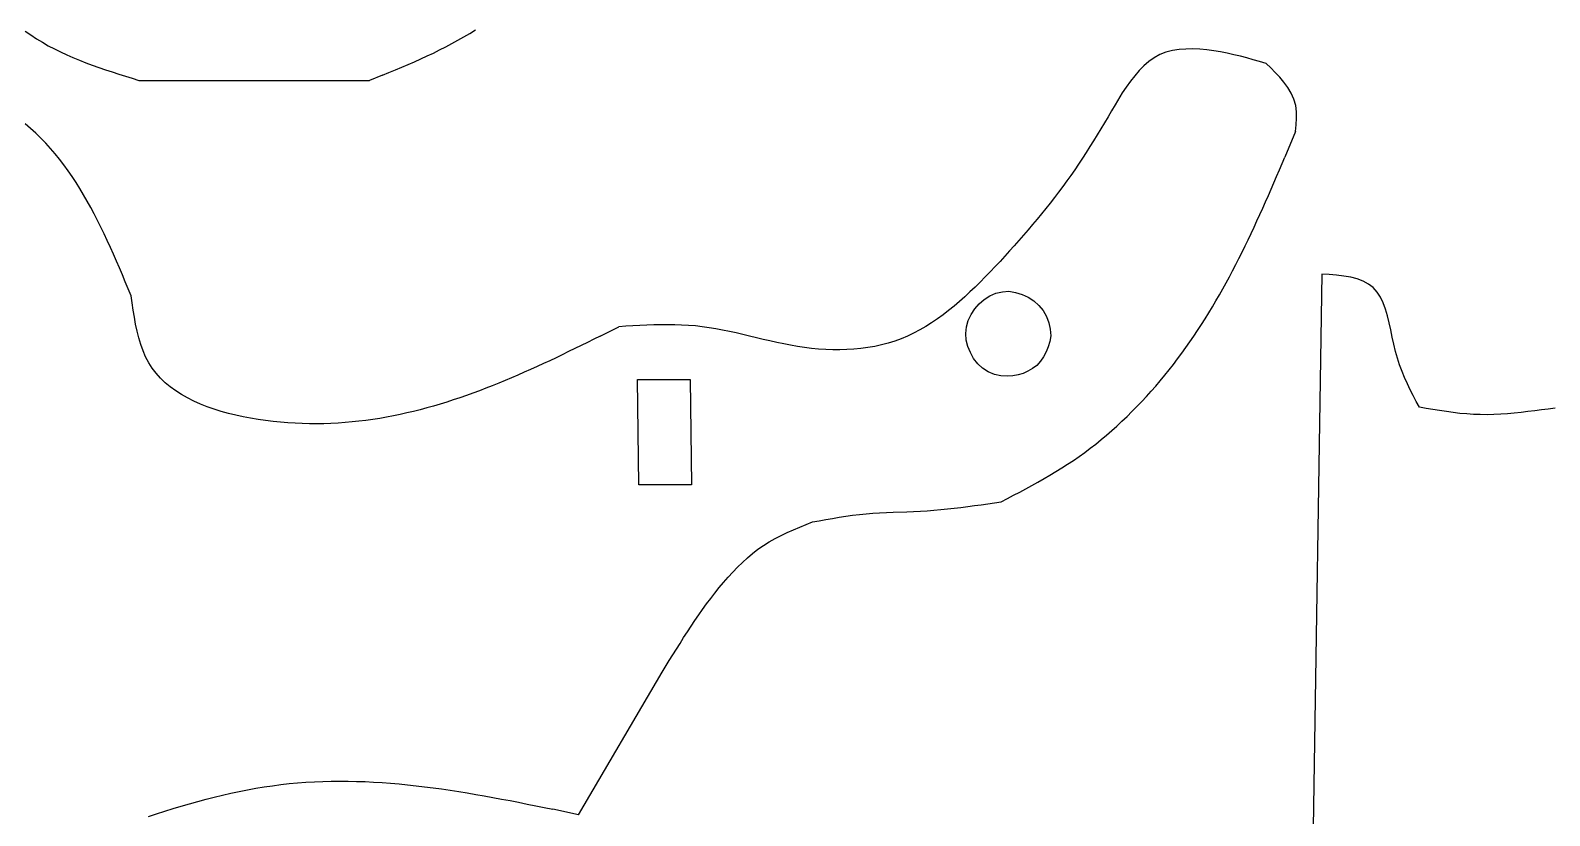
# Model space of a CAD drawing. Extents: x -314 to 250, y -186 to 186.
# Drawn here: x -40.6 to 41.1, y -146.4 to -104.2 of the extents above; entities that cross this region are included whole.
import ezdxf

# ---------------------------------------------------------------- set-up
doc = ezdxf.new("R2010")
doc.units = 0
doc.header["$MEASUREMENT"] = 0
doc.layers.get('0').update_dxf_attribs({"linetype": 'CONTINUOUS'})

msp = doc.modelspace()

# ---------------------------------------------------------------- linework, layer by layer
for p, q in [((-40.906, -104.225), (-40.602, -104.434)), ((-40.602, -104.434), (-40.294, -104.636)), ((-40.294, -104.636), (-39.98, -104.828)), ((-17.618, -104.721), (-17.298, -104.537)), ((-17.298, -104.537), (-16.981, -104.347)), ((-16.981, -104.347), (-16.669, -104.149)), ((-39.98, -104.828), (-39.661, -105.01)), ((-39.661, -105.01), (-39.336, -105.183)), ((-39.336, -105.183), (-39.006, -105.347)), ((-39.006, -105.347), (-38.671, -105.503)), ((-19.27, -105.563), (-18.934, -105.404)), ((-18.934, -105.404), (-18.6, -105.241)), ((-18.6, -105.241), (-18.27, -105.073)), ((-18.27, -105.073), (-17.942, -104.9)), ((-17.942, -104.9), (-17.618, -104.721)), ((20.493, -105.365), (20.166, -105.49)), ((20.837, -105.275), (20.493, -105.365)), ((21.196, -105.219), (20.837, -105.275)), ((21.565, -105.19), (21.196, -105.219)), ((21.94, -105.187), (21.565, -105.19)), ((22.318, -105.205), (21.94, -105.187)), ((22.694, -105.24), (22.318, -105.205)), ((23.066, -105.288), (22.694, -105.24)), ((23.432, -105.348), (23.066, -105.288)), ((23.791, -105.417), (23.432, -105.348)), ((24.147, -105.495), (23.791, -105.417)), ((-38.671, -105.503), (-38.332, -105.651)), ((-38.332, -105.651), (-37.988, -105.793)), ((-37.988, -105.793), (-37.642, -105.928)), ((-37.642, -105.928), (-37.292, -106.059)), ((-37.292, -106.059), (-36.939, -106.184)), ((-36.939, -106.184), (-36.584, -106.305)), ((-20.981, -106.31), (-20.636, -106.166)), ((-20.636, -106.166), (-20.292, -106.019)), ((-20.292, -106.019), (-19.949, -105.87)), ((-19.949, -105.87), (-19.609, -105.718)), ((-19.609, -105.718), (-19.27, -105.563)), ((19.309, -106.09), (19.056, -106.349)), ((19.576, -105.857), (19.309, -106.09)), ((19.861, -105.655), (19.576, -105.857)), ((20.166, -105.49), (19.861, -105.655)), ((24.498, -105.579), (24.147, -105.495)), ((24.846, -105.669), (24.498, -105.579)), ((25.192, -105.764), (24.846, -105.669)), ((25.536, -105.861), (25.192, -105.764)), ((25.879, -105.959), (25.536, -105.861)), ((26.132, -106.2), (25.879, -105.959)), ((26.379, -106.447), (26.132, -106.2)), ((-36.584, -106.305), (-36.227, -106.423)), ((-36.227, -106.423), (-35.868, -106.539)), ((-35.868, -106.539), (-35.508, -106.652)), ((-35.508, -106.652), (-35.147, -106.764)), ((-35.147, -106.764), (-34.786, -106.875)), ((-34.786, -106.875), (-22.37, -106.875)), ((-21.675, -106.594), (-22.37, -106.875)), ((-21.675, -106.594), (-21.328, -106.453)), ((-21.328, -106.453), (-20.981, -106.31)), ((18.582, -106.925), (18.355, -107.232)), ((18.814, -106.629), (18.582, -106.925)), ((19.056, -106.349), (18.814, -106.629)), ((26.618, -106.703), (26.379, -106.447)), ((26.844, -106.974), (26.618, -106.703)), ((27.051, -107.263), (26.844, -106.974)), ((18.131, -107.543), (17.754, -108.192)), ((18.355, -107.232), (18.131, -107.543)), ((27.231, -107.57), (27.051, -107.263)), ((27.376, -107.891), (27.231, -107.57)), ((27.475, -108.224), (27.376, -107.891)), ((17.565, -108.516), (17.375, -108.84)), ((17.754, -108.192), (17.565, -108.516)), ((27.522, -108.566), (27.475, -108.224)), ((27.526, -108.915), (27.522, -108.566)), ((-40.622, -109.464), (-40.914, -109.218)), ((-40.338, -109.719), (-40.622, -109.464)), ((16.991, -109.483), (16.797, -109.803)), ((17.184, -109.162), (16.991, -109.483)), ((17.375, -108.84), (17.184, -109.162)), ((27.464, -109.623), (27.502, -109.268)), ((27.502, -109.268), (27.526, -108.915)), ((-40.064, -109.983), (-40.338, -109.719)), ((-39.799, -110.255), (-40.064, -109.983)), ((-39.542, -110.535), (-39.799, -110.255)), ((16.601, -110.122), (16.403, -110.438)), ((16.797, -109.803), (16.601, -110.122)), ((27.464, -109.623), (26.886, -111.005)), ((-39.294, -110.823), (-39.542, -110.535)), ((-39.053, -111.119), (-39.294, -110.823)), ((-38.821, -111.422), (-39.053, -111.119)), ((15.999, -111.064), (15.792, -111.374)), ((16.202, -110.752), (15.999, -111.064)), ((16.403, -110.438), (16.202, -110.752)), ((26.741, -111.35), (26.886, -111.005)), ((-38.595, -111.732), (-38.821, -111.422)), ((-38.376, -112.048), (-38.595, -111.732)), ((15.37, -111.985), (15.154, -112.287)), ((15.582, -111.681), (15.37, -111.985)), ((15.792, -111.374), (15.582, -111.681)), ((26.449, -112.039), (26.595, -111.695)), ((26.595, -111.695), (26.741, -111.35)), ((-38.164, -112.37), (-38.376, -112.048)), ((-37.958, -112.698), (-38.164, -112.37)), ((-37.758, -113.032), (-37.958, -112.698)), ((14.935, -112.587), (14.713, -112.885)), ((15.154, -112.287), (14.935, -112.587)), ((26.003, -113.069), (26.153, -112.726)), ((26.153, -112.726), (26.301, -112.383)), ((26.301, -112.383), (26.449, -112.039)), ((-37.563, -113.37), (-37.758, -113.032)), ((-37.373, -113.714), (-37.563, -113.37)), ((14.259, -113.475), (14.028, -113.767)), ((14.487, -113.181), (14.259, -113.475)), ((14.713, -112.885), (14.487, -113.181)), ((25.701, -113.752), (25.853, -113.411)), ((25.853, -113.411), (26.003, -113.069)), ((-37.188, -114.062), (-37.373, -113.714)), ((-37.008, -114.414), (-37.188, -114.062)), ((-36.831, -114.769), (-37.008, -114.414)), ((13.558, -114.346), (13.318, -114.633)), ((13.794, -114.057), (13.558, -114.346)), ((14.028, -113.767), (13.794, -114.057)), ((25.236, -114.771), (25.392, -114.433)), ((25.392, -114.433), (25.547, -114.093)), ((25.547, -114.093), (25.701, -113.752)), ((-36.658, -115.128), (-36.831, -114.769)), ((-36.488, -115.491), (-36.658, -115.128)), ((12.83, -115.204), (12.582, -115.488)), ((13.075, -114.919), (12.83, -115.204)), ((13.318, -114.633), (13.075, -114.919)), ((24.917, -115.446), (25.077, -115.109)), ((25.077, -115.109), (25.236, -114.771)), ((-36.321, -115.856), (-36.488, -115.491)), ((-36.156, -116.223), (-36.321, -115.856)), ((12.077, -116.052), (11.821, -116.333)), ((12.331, -115.77), (12.077, -116.052)), ((12.582, -115.488), (12.331, -115.77)), ((24.59, -116.116), (24.754, -115.781)), ((24.754, -115.781), (24.917, -115.446)), ((-35.994, -116.592), (-36.156, -116.223)), ((-35.834, -116.963), (-35.994, -116.592)), ((11.3, -116.892), (11.036, -117.171)), ((11.562, -116.613), (11.3, -116.892)), ((11.821, -116.333), (11.562, -116.613)), ((24.082, -117.111), (24.254, -116.78)), ((24.254, -116.78), (24.423, -116.449)), ((24.423, -116.449), (24.59, -116.116)), ((-35.675, -117.336), (-35.834, -116.963)), ((-35.517, -117.709), (-35.675, -117.336)), ((-35.202, -118.458), (-35.517, -117.709)), ((10.497, -117.721), (10.223, -117.991)), ((10.768, -117.447), (10.497, -117.721)), ((11.036, -117.171), (10.768, -117.447)), ((23.73, -117.767), (23.907, -117.44)), ((23.907, -117.44), (24.082, -117.111)), ((28.879, -117.293), (28.129, -166.208)), ((29.282, -117.322), (28.879, -117.293)), ((29.679, -117.357), (29.282, -117.322)), ((30.066, -117.404), (29.679, -117.357)), ((30.436, -117.469), (30.066, -117.404)), ((30.785, -117.557), (30.436, -117.469)), ((31.106, -117.676), (30.785, -117.557)), ((31.395, -117.83), (31.106, -117.676)), ((-35.148, -118.846), (-35.202, -118.458)), ((9.664, -118.516), (9.378, -118.77)), ((9.945, -118.256), (9.664, -118.516)), ((10.223, -117.991), (9.945, -118.256)), ((10.711, -118.663), (11.013, -118.47)), ((11.013, -118.47), (11.342, -118.327)), ((11.342, -118.327), (11.689, -118.246)), ((11.689, -118.246), (12.045, -118.209)), ((12.045, -118.209), (12.399, -118.284)), ((12.399, -118.284), (12.745, -118.39)), ((12.745, -118.39), (13.073, -118.543)), ((13.073, -118.543), (13.378, -118.739)), ((23.181, -118.739), (23.367, -118.417)), ((23.367, -118.417), (23.55, -118.093)), ((23.55, -118.093), (23.73, -117.767)), ((31.646, -118.025), (31.395, -117.83)), ((31.858, -118.263), (31.646, -118.025)), ((32.036, -118.54), (31.858, -118.263)), ((32.186, -118.848), (32.036, -118.54)), ((-35.091, -119.232), (-35.148, -118.846)), ((-35.029, -119.616), (-35.091, -119.232)), ((8.793, -119.255), (8.493, -119.485)), ((9.087, -119.017), (8.793, -119.255)), ((9.378, -118.77), (9.087, -119.017)), ((10.008, -119.464), (10.207, -119.167)), ((10.207, -119.167), (10.441, -118.897)), ((10.441, -118.897), (10.711, -118.663)), ((13.378, -118.739), (13.651, -118.977)), ((13.651, -118.977), (13.881, -119.257)), ((13.881, -119.257), (14.065, -119.57)), ((22.602, -119.696), (22.799, -119.379)), ((22.799, -119.379), (22.991, -119.06)), ((22.991, -119.06), (23.181, -118.739)), ((32.311, -119.184), (32.186, -118.848)), ((32.417, -119.54), (32.311, -119.184)), ((-34.96, -119.994), (-35.029, -119.616)), ((-34.881, -120.365), (-34.96, -119.994)), ((-9.965, -120.631), (-8.952, -120.124)), ((-8.575, -120.101), (-8.952, -120.124)), ((-8.198, -120.08), (-8.575, -120.101)), ((-7.821, -120.06), (-8.198, -120.08)), ((-7.445, -120.043), (-7.821, -120.06)), ((-7.069, -120.03), (-7.445, -120.043)), ((-6.693, -120.022), (-7.069, -120.03)), ((-6.319, -120.019), (-6.693, -120.022)), ((-5.946, -120.024), (-6.319, -120.019)), ((-5.573, -120.035), (-5.946, -120.024)), ((-5.202, -120.056), (-5.573, -120.035)), ((-4.832, -120.086), (-5.202, -120.056)), ((-4.464, -120.126), (-4.832, -120.086)), ((-4.098, -120.177), (-4.464, -120.126)), ((-3.732, -120.237), (-4.098, -120.177)), ((7.563, -120.112), (7.241, -120.298)), ((7.878, -119.914), (7.563, -120.112)), ((8.188, -119.705), (7.878, -119.914)), ((8.493, -119.485), (8.188, -119.705)), ((9.714, -120.485), (9.749, -120.129)), ((9.749, -120.129), (9.851, -119.786)), ((9.851, -119.786), (10.008, -119.464)), ((14.065, -119.57), (14.196, -119.908)), ((14.196, -119.908), (14.266, -120.262)), ((22.199, -120.323), (22.403, -120.01)), ((22.403, -120.01), (22.602, -119.696)), ((32.51, -119.913), (32.417, -119.54)), ((32.595, -120.297), (32.51, -119.913)), ((-34.79, -120.728), (-34.881, -120.365)), ((-34.685, -121.08), (-34.79, -120.728)), ((-10.641, -120.968), (-10.98, -121.135)), ((-10.303, -120.8), (-10.641, -120.968)), ((-9.965, -120.631), (-10.303, -120.8)), ((-3.368, -120.306), (-3.732, -120.237)), ((-3.004, -120.381), (-3.368, -120.306)), ((-2.641, -120.462), (-3.004, -120.381)), ((-2.278, -120.546), (-2.641, -120.462)), ((-1.914, -120.633), (-2.278, -120.546)), ((-1.55, -120.721), (-1.914, -120.633)), ((-1.185, -120.808), (-1.55, -120.721)), ((-0.819, -120.894), (-1.185, -120.808)), ((-0.451, -120.977), (-0.819, -120.894)), ((-0.082, -121.055), (-0.451, -120.977)), ((5.542, -121.01), (5.183, -121.105)), ((5.895, -120.898), (5.542, -121.01)), ((6.241, -120.771), (5.895, -120.898)), ((6.581, -120.628), (6.241, -120.771)), ((6.914, -120.47), (6.581, -120.628)), ((7.241, -120.298), (6.914, -120.47)), ((9.748, -120.841), (9.714, -120.485)), ((9.837, -121.188), (9.748, -120.841)), ((14.237, -120.914), (14.159, -121.2)), ((14.298, -120.623), (14.237, -120.914)), ((14.266, -120.262), (14.298, -120.623)), ((21.565, -121.249), (21.78, -120.942)), ((21.78, -120.942), (21.991, -120.634)), ((21.991, -120.634), (22.199, -120.323)), ((32.676, -120.685), (32.595, -120.297)), ((32.76, -121.073), (32.676, -120.685)), ((-34.563, -121.421), (-34.685, -121.08)), ((-34.421, -121.748), (-34.563, -121.421)), ((-34.258, -122.06), (-34.421, -121.748)), ((-12.336, -121.792), (-12.676, -121.953)), ((-11.996, -121.63), (-12.336, -121.792)), ((-11.657, -121.466), (-11.996, -121.63)), ((-11.318, -121.301), (-11.657, -121.466)), ((-10.98, -121.135), (-11.318, -121.301)), ((0.289, -121.127), (-0.082, -121.055)), ((0.663, -121.191), (0.289, -121.127)), ((1.039, -121.247), (0.663, -121.191)), ((1.418, -121.293), (1.039, -121.247)), ((1.798, -121.329), (1.418, -121.293)), ((2.179, -121.354), (1.798, -121.329)), ((2.561, -121.368), (2.179, -121.354)), ((2.942, -121.37), (2.561, -121.368)), ((3.323, -121.359), (2.942, -121.37)), ((3.701, -121.336), (3.323, -121.359)), ((4.077, -121.299), (3.701, -121.336)), ((4.45, -121.249), (4.077, -121.299)), ((4.818, -121.184), (4.45, -121.249)), ((5.183, -121.105), (4.818, -121.184)), ((9.97, -121.52), (9.837, -121.188)), ((10.143, -121.833), (9.97, -121.52)), ((10.36, -122.117), (10.143, -121.833)), ((13.91, -121.739), (13.737, -121.979)), ((14.052, -121.477), (13.91, -121.739)), ((14.159, -121.2), (14.052, -121.477)), ((21.121, -121.854), (21.345, -121.552)), ((21.345, -121.552), (21.565, -121.249)), ((32.851, -121.455), (32.76, -121.073)), ((32.954, -121.826), (32.851, -121.455)), ((33.07, -122.183), (32.954, -121.826)), ((-34.07, -122.355), (-34.258, -122.06)), ((-33.859, -122.632), (-34.07, -122.355)), ((-33.625, -122.893), (-33.859, -122.632)), ((-14.042, -122.576), (-14.385, -122.727)), ((-13.7, -122.424), (-14.042, -122.576)), ((-13.358, -122.269), (-13.7, -122.424)), ((-13.017, -122.112), (-13.358, -122.269)), ((-12.676, -121.953), (-13.017, -122.112)), ((10.624, -122.359), (10.36, -122.117)), ((10.926, -122.553), (10.624, -122.359)), ((11.257, -122.69), (10.926, -122.553)), ((12.804, -122.635), (12.53, -122.718)), ((13.065, -122.516), (12.804, -122.635)), ((13.311, -122.369), (13.065, -122.516)), ((13.547, -122.207), (13.311, -122.369)), ((13.737, -121.979), (13.547, -122.207)), ((20.426, -122.74), (20.662, -122.448)), ((20.662, -122.448), (20.894, -122.152)), ((20.894, -122.152), (21.121, -121.854)), ((33.199, -122.53), (33.07, -122.183)), ((33.338, -122.866), (33.199, -122.53)), ((-33.369, -123.137), (-33.625, -122.893)), ((-33.094, -123.365), (-33.369, -123.137)), ((-32.8, -123.578), (-33.094, -123.365)), ((-16.112, -123.438), (-16.46, -123.57)), ((-15.765, -123.301), (-16.112, -123.438)), ((-15.419, -123.162), (-15.765, -123.301)), ((-15.073, -123.02), (-15.419, -123.162)), ((-14.729, -122.875), (-15.073, -123.02)), ((-14.385, -122.727), (-14.729, -122.875)), ((-7.871, -128.623), (-7.954, -122.958)), ((-7.954, -122.958), (-5.12, -122.958)), ((-5.12, -122.958), (-5.037, -128.623)), ((11.606, -122.761), (11.257, -122.69)), ((11.963, -122.793), (11.606, -122.761)), ((12.248, -122.766), (11.963, -122.793)), ((12.53, -122.718), (12.248, -122.766)), ((19.695, -123.599), (19.943, -123.316)), ((19.943, -123.316), (20.187, -123.03)), ((20.187, -123.03), (20.426, -122.74)), ((33.487, -123.194), (33.338, -122.866)), ((33.642, -123.516), (33.487, -123.194)), ((-32.49, -123.777), (-32.8, -123.578)), ((-32.164, -123.96), (-32.49, -123.777)), ((-31.824, -124.13), (-32.164, -123.96)), ((-31.471, -124.287), (-31.824, -124.13)), ((-18.216, -124.179), (-18.571, -124.288)), ((-17.863, -124.065), (-18.216, -124.179)), ((-17.51, -123.947), (-17.863, -124.065)), ((-17.159, -123.825), (-17.51, -123.947)), ((-16.809, -123.7), (-17.159, -123.825)), ((-16.46, -123.57), (-16.809, -123.7)), ((18.929, -124.424), (19.188, -124.153)), ((19.188, -124.153), (19.444, -123.878)), ((19.444, -123.878), (19.695, -123.599)), ((33.802, -123.832), (33.642, -123.516)), ((33.966, -124.145), (33.802, -123.832)), ((34.131, -124.457), (33.966, -124.145)), ((-31.107, -124.43), (-31.471, -124.287)), ((-30.734, -124.561), (-31.107, -124.43)), ((-30.352, -124.68), (-30.734, -124.561)), ((-29.963, -124.788), (-30.352, -124.68)), ((-29.569, -124.885), (-29.963, -124.788)), ((-29.171, -124.971), (-29.569, -124.885)), ((-28.77, -125.047), (-29.171, -124.971)), ((-28.368, -125.113), (-28.77, -125.047)), ((-21.825, -125.055), (-22.195, -125.113)), ((-21.458, -124.991), (-21.825, -125.055)), ((-21.091, -124.922), (-21.458, -124.991)), ((-20.727, -124.847), (-21.091, -124.922)), ((-20.364, -124.766), (-20.727, -124.847)), ((-20.003, -124.68), (-20.364, -124.766)), ((-19.643, -124.59), (-20.003, -124.68)), ((-19.284, -124.494), (-19.643, -124.59)), ((-18.927, -124.393), (-19.284, -124.494)), ((-18.571, -124.288), (-18.927, -124.393)), ((18.126, -125.213), (18.398, -124.955)), ((18.398, -124.955), (18.665, -124.692)), ((18.665, -124.692), (18.929, -124.424)), ((34.495, -124.52), (34.131, -124.457)), ((34.859, -124.581), (34.495, -124.52)), ((35.224, -124.64), (34.859, -124.581)), ((35.588, -124.694), (35.224, -124.64)), ((35.952, -124.743), (35.588, -124.694)), ((36.317, -124.785), (35.952, -124.743)), ((36.682, -124.819), (36.317, -124.785)), ((37.047, -124.843), (36.682, -124.819)), ((37.412, -124.856), (37.047, -124.843)), ((37.777, -124.858), (37.412, -124.856)), ((38.143, -124.849), (37.777, -124.858)), ((38.508, -124.831), (38.143, -124.849)), ((38.874, -124.805), (38.508, -124.831)), ((39.24, -124.773), (38.874, -124.805)), ((39.606, -124.735), (39.24, -124.773)), ((39.972, -124.693), (39.606, -124.735)), ((40.339, -124.647), (39.972, -124.693)), ((40.705, -124.6), (40.339, -124.647)), ((41.071, -124.552), (40.705, -124.6)), ((41.437, -124.505), (41.071, -124.552)), ((-27.966, -125.171), (-28.368, -125.113)), ((-27.567, -125.22), (-27.966, -125.171)), ((-27.169, -125.261), (-27.567, -125.22)), ((-26.774, -125.294), (-27.169, -125.261)), ((-26.381, -125.318), (-26.774, -125.294)), ((-25.99, -125.335), (-26.381, -125.318)), ((-25.602, -125.345), (-25.99, -125.335)), ((-25.215, -125.347), (-25.602, -125.345)), ((-24.831, -125.341), (-25.215, -125.347)), ((-24.448, -125.329), (-24.831, -125.341)), ((-24.068, -125.309), (-24.448, -125.329)), ((-23.69, -125.283), (-24.068, -125.309)), ((-23.313, -125.25), (-23.69, -125.283)), ((-22.939, -125.211), (-23.313, -125.25)), ((-22.566, -125.165), (-22.939, -125.211)), ((-22.195, -125.113), (-22.566, -125.165)), ((17.289, -125.961), (17.572, -125.716)), ((17.572, -125.716), (17.851, -125.467)), ((17.851, -125.467), (18.126, -125.213)), ((16.118, -126.887), (16.417, -126.664)), ((16.417, -126.664), (16.711, -126.435)), ((16.711, -126.435), (17.002, -126.2)), ((17.002, -126.2), (17.289, -125.961)), ((14.887, -127.724), (15.201, -127.523)), ((15.201, -127.523), (15.51, -127.317)), ((15.51, -127.317), (15.816, -127.105)), ((15.816, -127.105), (16.118, -126.887)), ((13.605, -128.482), (13.93, -128.299)), ((13.93, -128.299), (14.251, -128.111)), ((14.251, -128.111), (14.571, -127.92)), ((14.571, -127.92), (14.887, -127.724)), ((-5.037, -128.623), (-7.871, -128.623)), ((11.963, -129.366), (12.293, -129.193)), ((12.293, -129.193), (12.623, -129.018)), ((12.623, -129.018), (12.952, -128.841)), ((12.952, -128.841), (13.279, -128.663)), ((13.279, -128.663), (13.605, -128.482)), ((7.641, -130.021), (8.005, -129.995)), ((8.005, -129.995), (8.369, -129.963)), ((8.369, -129.963), (8.732, -129.927)), ((8.732, -129.927), (9.096, -129.887)), ((9.096, -129.887), (9.459, -129.844)), ((9.459, -129.844), (9.821, -129.798)), ((9.821, -129.798), (10.184, -129.749)), ((10.184, -129.749), (10.546, -129.698)), ((10.546, -129.698), (10.908, -129.646)), ((10.908, -129.646), (11.632, -129.54)), ((11.632, -129.54), (11.963, -129.366)), ((0.781, -130.902), (1.122, -130.762)), ((1.122, -130.762), (1.465, -130.625)), ((1.465, -130.625), (1.825, -130.56)), ((1.825, -130.56), (2.186, -130.496)), ((2.186, -130.496), (2.546, -130.434)), ((2.546, -130.434), (2.907, -130.374)), ((2.907, -130.374), (3.268, -130.319)), ((3.268, -130.319), (3.63, -130.269)), ((3.63, -130.269), (3.993, -130.225)), ((3.993, -130.225), (4.356, -130.189)), ((4.356, -130.189), (4.719, -130.159)), ((4.719, -130.159), (5.084, -130.136)), ((5.084, -130.136), (5.449, -130.117)), ((5.449, -130.117), (5.814, -130.102)), ((5.814, -130.102), (6.545, -130.075)), ((6.545, -130.075), (6.911, -130.06)), ((6.911, -130.06), (7.276, -130.043)), ((7.276, -130.043), (7.641, -130.021)), ((-0.862, -131.698), (-0.546, -131.519)), ((-0.546, -131.519), (-0.222, -131.351)), ((-0.222, -131.351), (0.108, -131.194)), ((0.108, -131.194), (0.443, -131.045)), ((0.443, -131.045), (0.781, -130.902)), ((-2.034, -132.558), (-1.755, -132.323)), ((-1.755, -132.323), (-1.466, -132.1)), ((-1.466, -132.1), (-1.169, -131.892)), ((-1.169, -131.892), (-0.862, -131.698)), ((-2.825, -133.326), (-2.569, -133.06)), ((-2.569, -133.06), (-2.306, -132.804)), ((-2.306, -132.804), (-2.034, -132.558)), ((-3.552, -134.162), (-3.316, -133.878)), ((-3.316, -133.878), (-3.074, -133.599)), ((-3.074, -133.599), (-2.825, -133.326)), ((-4.228, -135.036), (-4.008, -134.742)), ((-4.008, -134.742), (-3.783, -134.451)), ((-3.783, -134.451), (-3.552, -134.162)), ((-4.862, -135.934), (-4.655, -135.632)), ((-4.655, -135.632), (-4.443, -135.333)), ((-4.443, -135.333), (-4.228, -135.036)), ((-5.466, -136.849), (-5.267, -136.542)), ((-5.267, -136.542), (-5.066, -136.237)), ((-5.066, -136.237), (-4.862, -135.934)), ((-5.856, -137.466), (-5.662, -137.157)), ((-5.662, -137.157), (-5.466, -136.849)), ((-6.621, -138.708), (-6.24, -138.086)), ((-6.24, -138.086), (-6.048, -137.775)), ((-6.048, -137.775), (-5.856, -137.466)), ((-11.119, -146.374), (-6.621, -138.708)), ((-27.145, -144.756), (-26.695, -144.705)), ((-26.695, -144.705), (-26.243, -144.663)), ((-26.243, -144.663), (-25.792, -144.628)), ((-25.792, -144.628), (-25.339, -144.602)), ((-25.339, -144.602), (-24.886, -144.583)), ((-24.886, -144.583), (-24.433, -144.572)), ((-24.433, -144.572), (-23.978, -144.568)), ((-23.978, -144.568), (-23.524, -144.571)), ((-23.524, -144.571), (-23.069, -144.58)), ((-23.069, -144.58), (-22.613, -144.596)), ((-22.613, -144.596), (-22.157, -144.619)), ((-22.157, -144.619), (-21.7, -144.647)), ((-21.7, -144.647), (-21.243, -144.681)), ((-21.243, -144.681), (-20.786, -144.721)), ((-20.786, -144.721), (-20.328, -144.765)), ((-31.618, -145.659), (-31.173, -145.54)), ((-31.173, -145.54), (-30.728, -145.427)), ((-30.728, -145.427), (-30.282, -145.32)), ((-30.282, -145.32), (-29.836, -145.219)), ((-29.836, -145.219), (-29.389, -145.124)), ((-29.389, -145.124), (-28.941, -145.036)), ((-28.941, -145.036), (-28.493, -144.955)), ((-28.493, -144.955), (-28.045, -144.881)), ((-28.045, -144.881), (-27.595, -144.815)), ((-27.595, -144.815), (-27.145, -144.756)), ((-20.328, -144.765), (-19.87, -144.815)), ((-19.87, -144.815), (-19.412, -144.869)), ((-19.412, -144.869), (-18.953, -144.928)), ((-18.953, -144.928), (-18.494, -144.991)), ((-18.494, -144.991), (-18.034, -145.059)), ((-18.034, -145.059), (-17.574, -145.129)), ((-17.574, -145.129), (-17.114, -145.204)), ((-17.114, -145.204), (-16.654, -145.281)), ((-16.654, -145.281), (-16.194, -145.362)), ((-16.194, -145.362), (-15.733, -145.445)), ((-15.733, -145.445), (-15.272, -145.531)), ((-15.272, -145.531), (-14.811, -145.619)), ((-34.273, -146.471), (-33.832, -146.325)), ((-33.832, -146.325), (-33.39, -146.183)), ((-33.39, -146.183), (-32.948, -146.045)), ((-32.948, -146.045), (-32.505, -145.911)), ((-32.505, -145.911), (-32.062, -145.782)), ((-32.062, -145.782), (-31.618, -145.659)), ((-14.811, -145.619), (-14.35, -145.709)), ((-14.35, -145.709), (-13.889, -145.801)), ((-13.889, -145.801), (-13.427, -145.894)), ((-13.427, -145.894), (-12.966, -145.988)), ((-12.966, -145.988), (-12.504, -146.084)), ((-11.119, -146.374), (-12.504, -146.084))]:
    msp.add_line(p, q)

doc.saveas('drawing.dxf')
